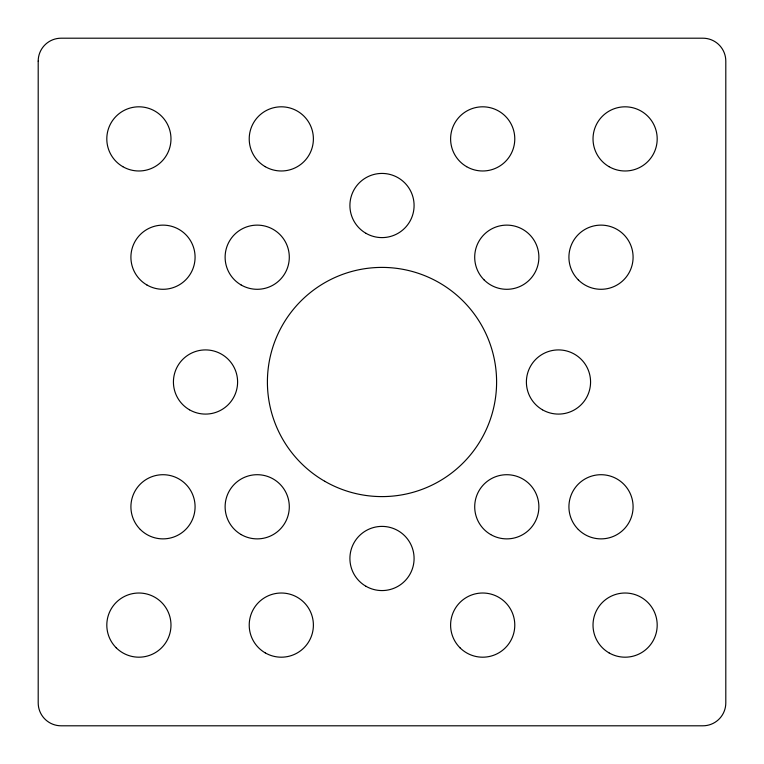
<?xml version="1.0" encoding="UTF-8"?>
<svg xmlns="http://www.w3.org/2000/svg" width="764" height="764" viewBox="0 0 764 764"><rect width="100%" height="100%" fill="white"/><g stroke="black" fill="none" stroke-linecap="round" stroke-linejoin="round"><path stroke-width="1.15" d="M38.2 61.12L38.2 702.88A22.92 22.92 0 0 0 61.12 725.8L702.88 725.8A22.92 22.92 0 0 0 725.8 702.88L725.8 61.12A22.92 22.92 0 0 0 702.88 38.2L61.12 38.2A22.92 22.92 0 0 0 38.2 61.12M324.7 481.244A114.6 114.6 0 0 0 496.6 382A114.6 114.6 0 0 0 324.7 282.756A114.6 114.6 0 0 0 324.7 481.244M365.956 233.306A32.088 32.088 0 0 0 414.088 205.516A32.088 32.088 0 0 0 365.956 177.725A32.088 32.088 0 0 0 365.956 233.306M609.061 652.895A32.088 32.088 0 0 0 657.193 625.105A32.088 32.088 0 0 0 609.061 597.314A32.088 32.088 0 0 0 609.061 652.895M609.061 166.686A32.088 32.088 0 0 0 657.193 138.895A32.088 32.088 0 0 0 609.061 111.114A32.088 32.088 0 0 0 609.061 166.686M122.851 166.686A32.088 32.088 0 0 0 170.983 138.895A32.088 32.088 0 0 0 122.851 111.105A32.088 32.088 0 0 0 122.851 166.686M116.204 647.786A32.088 32.088 0 0 0 169.894 633.404A32.088 32.088 0 0 0 130.596 594.106A32.088 32.088 0 0 0 116.204 647.786M140.309 529.481A32.088 32.088 0 0 0 193.989 515.098A32.088 32.088 0 0 0 154.691 475.8A32.088 32.088 0 0 0 140.309 529.481M146.955 285.001A32.088 32.088 0 0 0 195.078 257.21A32.088 32.088 0 0 0 146.955 229.42A32.088 32.088 0 0 0 146.955 285.001M265.261 652.895A32.088 32.088 0 0 0 313.393 625.105A32.088 32.088 0 0 0 265.261 597.314A32.088 32.088 0 0 0 265.261 652.895M265.261 166.686A32.088 32.088 0 0 0 313.393 138.895A32.088 32.088 0 0 0 265.261 111.105A32.088 32.088 0 0 0 265.261 166.686M578.319 279.901A32.088 32.088 0 0 0 632 265.509A32.088 32.088 0 0 0 592.702 226.211A32.088 32.088 0 0 0 578.319 279.901M578.319 529.481A32.088 32.088 0 0 0 632 515.098A32.088 32.088 0 0 0 592.702 475.8A32.088 32.088 0 0 0 578.319 529.481M466.651 166.686A32.088 32.088 0 0 0 514.783 138.895A32.088 32.088 0 0 0 466.651 111.105A32.088 32.088 0 0 0 466.651 166.686M460.004 647.796A32.088 32.088 0 0 0 513.694 633.404A32.088 32.088 0 0 0 474.387 594.106A32.088 32.088 0 0 0 460.004 647.796M241.166 285.001A32.088 32.088 0 0 0 289.298 257.21A32.088 32.088 0 0 0 241.166 229.42A32.088 32.088 0 0 0 241.166 285.001M189.472 409.791A32.088 32.088 0 0 0 237.604 382A32.088 32.088 0 0 0 189.472 354.209A32.088 32.088 0 0 0 189.472 409.791M241.166 534.58A32.088 32.088 0 0 0 289.298 506.79A32.088 32.088 0 0 0 241.166 478.999A32.088 32.088 0 0 0 241.166 534.58M365.956 586.274A32.088 32.088 0 0 0 414.088 558.484A32.088 32.088 0 0 0 365.956 530.693A32.088 32.088 0 0 0 365.956 586.274M490.746 534.58A32.088 32.088 0 0 0 538.878 506.79A32.088 32.088 0 0 0 490.746 479.009A32.088 32.088 0 0 0 490.746 534.58M542.44 409.791A32.088 32.088 0 0 0 590.572 382A32.088 32.088 0 0 0 542.44 354.209A32.088 32.088 0 0 0 542.44 409.791M484.099 279.901A32.088 32.088 0 0 0 537.789 265.519A32.088 32.088 0 0 0 498.491 226.211A32.088 32.088 0 0 0 484.099 279.901"/></g></svg>
